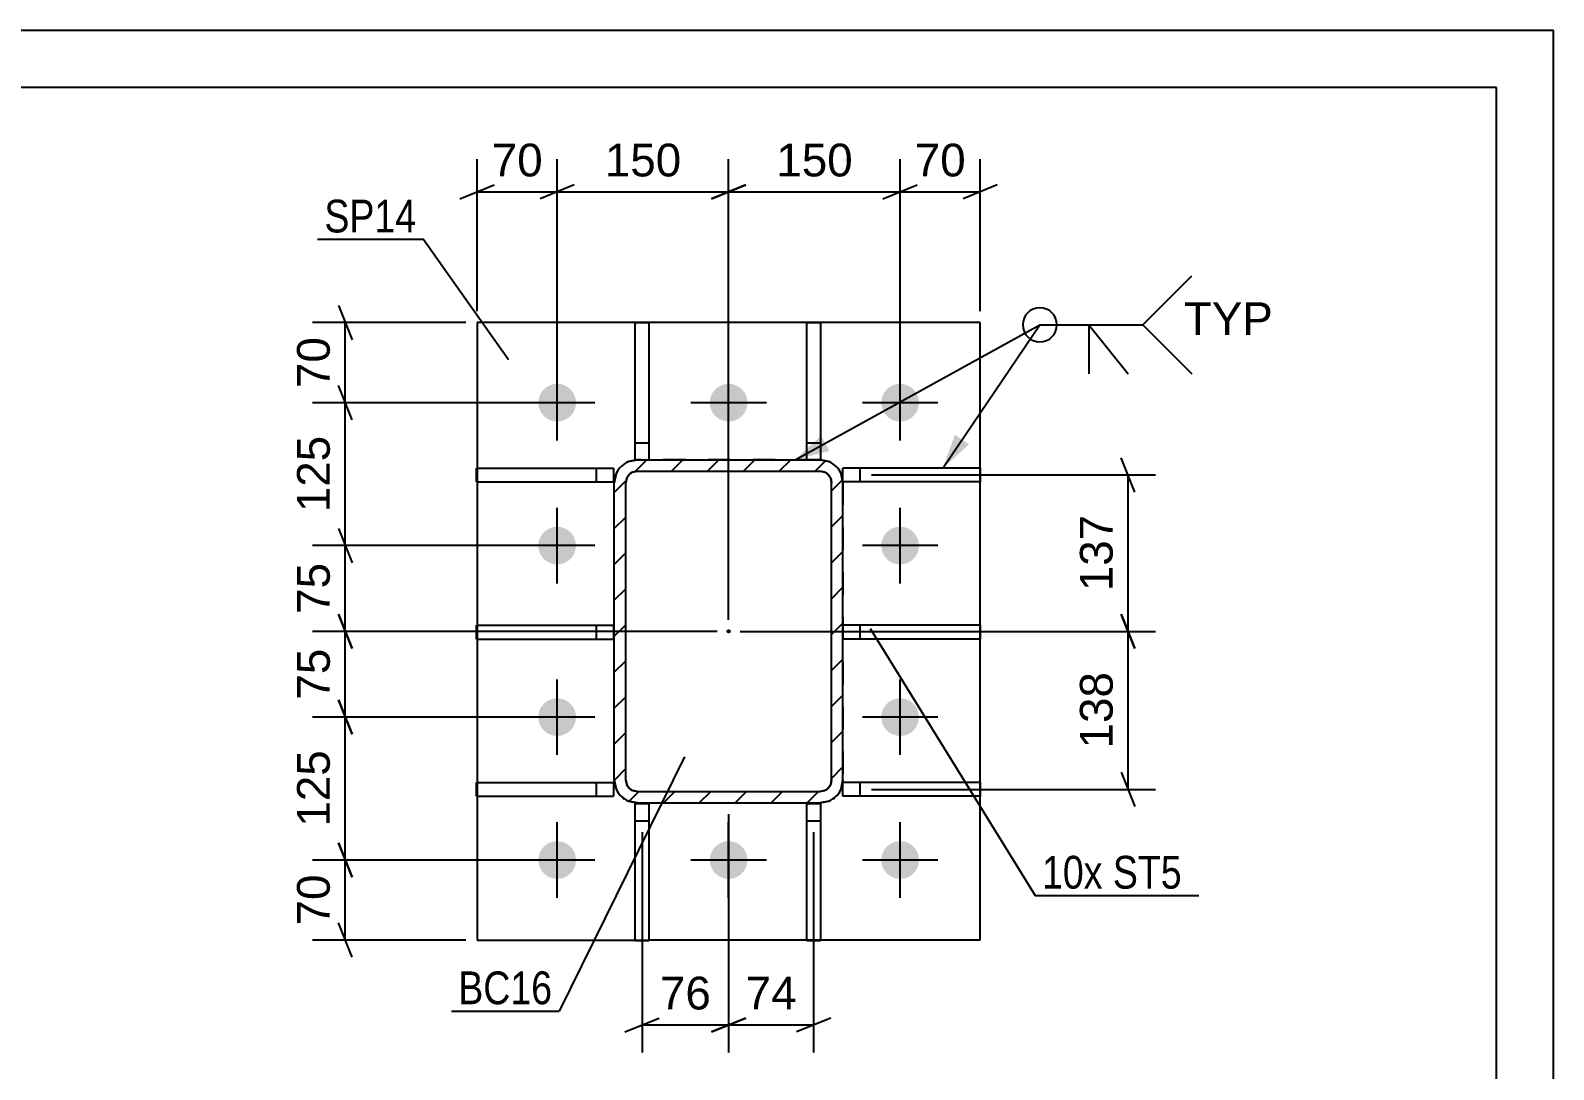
# Model space of a CAD drawing. Header units: millimetres. Extents: x -158 to 436, y -213 to 207.
# Drawn here: x 302.4 to 435.6, y 115.8 to 206.7 of the extents above; entities that cross this region are included whole.
import ezdxf

# ---------------------------------------------------------------- set-up
doc = ezdxf.new("R2010")
doc.units = ezdxf.units.MM
doc.linetypes.add('DXK_LINE_DOT2', pattern=[3.9198, 1.9599, -1.9599])
doc.linetypes.add('DXK_LINE_DOT3', pattern=[5.9187, 2.979, -0.9799, 0.9799, -0.9799])
doc.styles.add('Arial', font='ARIAL.TTF', dxfattribs={"height": 0.2})
doc.styles.add('Arial Narrow', font='ARIALN.TTF', dxfattribs={"height": 0.2})

# ---------------------------------------------------------------- blocks, each defined once
blk = doc.blocks.new('Unknown-284859241-1134')
at = {"color": 5, "linetype": 'Continuous'}
for p, q in [((435.6, 206.66), (-158.4, 206.66)), ((435.6, -213.34), (435.6, 206.66)), ((430.6, 201.66), (-153.4, 201.66)), ((430.6, -208.34), (430.6, 201.66))]:
    blk.add_line(p, q, dxfattribs=at)
blk = doc.blocks.new('Part-284859241-7393 - 2213')
at = {"color": 2, "linetype": 'Continuous'}
for p, q in [((355.28, 127.03), (355.28, 139.03)), ((355.28, 139.03), (356.48, 139.03)), ((356.48, 139.03), (356.48, 127.03)), ((356.48, 127.03), (355.28, 127.03))]:
    blk.add_line(p, q, dxfattribs=at)
at = {"color": 7, "linetype": 'DXK_LINE_DOT2'}
blk.add_line((355.28, 137.53), (356.48, 137.53), dxfattribs=at)
blk = doc.blocks.new('Part-284859241-2225 - 2213')
at = {"linetype": 'Continuous'}
h = blk.add_hatch(dxfattribs=at)
h.set_pattern_fill('', scale=0.7, style=0, pattern_type=0)
h.set_pattern_definition([(45, (353.4537, 141.1024), (-1.57154, 1.57154), [])])
h.paths.add_polyline_path([(353.45, 167.1), (353.45, 141.1), (353.61, 140.34), (354.04, 139.69), (354.69, 139.25), (355.45, 139.1), (371.45, 139.1), (372.22, 139.25), (372.87, 139.69), (373.3, 140.34), (373.45, 141.1), (373.45, 167.1), (373.3, 167.87), (372.87, 168.52), (372.22, 168.95), (371.45, 169.1), (355.45, 169.1), (354.69, 168.95), (354.04, 168.52), (353.61, 167.87)])
h.paths.add_polyline_path([(354.75, 167.81), (355.07, 168.03), (355.45, 168.1), (371.45, 168.1), (371.84, 168.03), (372.16, 167.81), (372.38, 167.49), (372.45, 167.1), (372.45, 141.1), (372.38, 140.72), (372.16, 140.4), (371.84, 140.18), (371.45, 140.1), (355.45, 140.1), (355.07, 140.18), (354.75, 140.4), (354.53, 140.72), (354.45, 141.1), (354.45, 167.1), (354.53, 167.49)])
blk.add_hatch(color=246, dxfattribs=at).paths.add_polyline_path([(363.45, 154, -1), (363.45, 154.2, -1)])
at = {"color": 7, "linetype": 'DXK_LINE_DOT2'}
for p, q in [((353.45, 167.1), (353.61, 167.87)), ((354.69, 168.95), (355.45, 169.1)), ((355.45, 168.1), (355.07, 168.03)), ((371.45, 169.1), (355.45, 169.1)), ((355.45, 168.1), (371.45, 168.1)), ((371.45, 169.1), (372.22, 168.95)), ((371.84, 168.03), (371.45, 168.1)), ((373.3, 167.87), (373.45, 167.1)), ((353.45, 141.1), (353.45, 167.1)), ((354.53, 167.49), (354.45, 167.1)), ((354.45, 141.1), (354.45, 167.1)), ((372.45, 167.1), (372.38, 167.49)), ((372.45, 141.1), (372.45, 167.1)), ((373.45, 167.1), (373.45, 141.1)), ((353.61, 140.34), (353.45, 141.1)), ((354.45, 141.1), (354.53, 140.72)), ((355.07, 140.18), (355.45, 140.1)), ((355.45, 140.1), (371.45, 140.1)), ((371.45, 140.1), (371.84, 140.18)), ((372.38, 140.72), (372.45, 141.1)), ((373.45, 141.1), (373.3, 140.34)), ((355.45, 139.1), (354.69, 139.25)), ((355.45, 139.1), (371.45, 139.1)), ((372.22, 139.25), (371.45, 139.1))]:
    blk.add_line(p, q, dxfattribs=at)
at = {"color": 2, "linetype": 'Continuous'}
for p, q in [((353.61, 167.87), (353.45, 167.1)), ((355.45, 169.1), (354.69, 168.95)), ((355.07, 168.03), (355.45, 168.1)), ((355.45, 169.1), (371.45, 169.1)), ((355.45, 168.1), (371.45, 168.1)), ((372.22, 168.95), (371.45, 169.1)), ((371.45, 168.1), (371.84, 168.03)), ((373.45, 167.1), (373.3, 167.87)), ((353.45, 141.1), (353.45, 167.1)), ((354.45, 167.1), (354.53, 167.49)), ((354.45, 141.1), (354.45, 167.1)), ((372.38, 167.49), (372.45, 167.1)), ((372.45, 141.1), (372.45, 167.1)), ((373.45, 141.1), (373.45, 167.1)), ((353.45, 141.1), (353.61, 140.34)), ((354.53, 140.72), (354.45, 141.1)), ((355.45, 140.1), (355.07, 140.18)), ((355.45, 140.1), (371.45, 140.1)), ((371.84, 140.18), (371.45, 140.1)), ((372.45, 141.1), (372.38, 140.72)), ((373.3, 140.34), (373.45, 141.1)), ((354.69, 139.25), (355.45, 139.1)), ((355.45, 139.1), (371.45, 139.1)), ((371.45, 139.1), (372.22, 139.25))]:
    blk.add_line(p, q, dxfattribs=at)
at = {"color": 7, "linetype": 'DXK_LINE_DOT3'}
blk.add_line((363.45, 154.1), (363.45, 154.1), dxfattribs=at)
at = {"color": 246, "linetype": 'DXK_LINE_DOT2'}
blk.add_line((363.45, 154.1), (363.45, 154.1), dxfattribs=at)
at = {"color": 246, "linetype": 'Continuous'}
blk.add_circle((363.45, 154.1), 0.1, dxfattribs=at)
at = {"color": 7, "linetype": 'DXK_LINE_DOT2'}
for centre, radius, start, end in [((355.45, 167.1), 2, 112.5, 157.5), ((355.45, 167.1), 1, 112.5, 157.5), ((371.45, 167.1), 1, 22.5, 67.5), ((371.45, 167.1), 2, 22.5, 67.5), ((355.45, 141.1), 2, 202.5, 247.5), ((355.45, 141.1), 1, 202.5, 247.5), ((371.45, 141.1), 1, 292.5, 337.5), ((371.45, 141.1), 2, 292.5, 337.5)]:
    blk.add_arc(centre, radius, start, end, dxfattribs=at)
at = {"color": 2, "linetype": 'Continuous'}
for centre, radius, start, end in [((355.45, 167.1), 2, 112.5, 157.5), ((355.45, 167.1), 1, 112.5, 157.5), ((371.45, 167.1), 1, 22.5, 67.5), ((371.45, 167.1), 2, 22.5, 67.5), ((355.45, 141.1), 2, 202.5, 247.5), ((355.45, 141.1), 1, 202.5, 247.5), ((371.45, 141.1), 1, 292.5, 337.5), ((371.45, 141.1), 2, 292.5, 337.5)]:
    blk.add_arc(centre, radius, start, end, dxfattribs=at)
blk = doc.blocks.new('Part-284859241-7392 - 2213')
at = {"color": 2, "linetype": 'Continuous'}
for p, q in [((370.28, 127.03), (370.28, 139.03)), ((370.28, 139.03), (371.48, 139.03)), ((371.48, 139.03), (371.48, 127.03)), ((371.48, 127.03), (370.28, 127.03))]:
    blk.add_line(p, q, dxfattribs=at)
at = {"color": 7, "linetype": 'DXK_LINE_DOT2'}
blk.add_line((370.28, 137.53), (371.48, 137.53), dxfattribs=at)
blk = doc.blocks.new('Bolt-284859241-2284 - 2213')
at = {"linetype": 'Continuous'}
for points in [[(346.8, 174.1, -1), (350.1, 174.1, -1)], [(361.8, 174.1, -1), (365.1, 174.1, -1)], [(376.8, 174.1, -1), (380.1, 174.1, -1)], [(346.8, 161.6, -1), (350.1, 161.6, -1)], [(376.8, 161.6, -1), (380.1, 161.6, -1)], [(346.8, 146.6, -1), (350.1, 146.6, -1)], [(376.8, 146.6, -1), (380.1, 146.6, -1)], [(346.8, 134.1, -1), (350.1, 134.1, -1)], [(361.8, 134.1, -1), (365.1, 134.1, -1)], [(376.8, 134.1, -1), (380.1, 134.1, -1)]]:
    blk.add_hatch(color=1, dxfattribs=at).paths.add_polyline_path(points)
at = {"color": 1, "linetype": 'Continuous'}
for p, q in [((348.45, 170.8), (348.45, 177.4)), ((363.45, 170.8), (363.45, 177.4)), ((378.45, 170.8), (378.45, 177.4)), ((351.75, 174.1), (345.15, 174.1)), ((366.75, 174.1), (360.15, 174.1)), ((381.75, 174.1), (375.15, 174.1)), ((348.45, 158.3), (348.45, 164.9)), ((378.45, 158.3), (378.45, 164.9)), ((351.75, 161.6), (345.15, 161.6)), ((381.75, 161.6), (375.15, 161.6)), ((348.45, 143.3), (348.45, 149.9)), ((378.45, 143.3), (378.45, 149.9)), ((351.75, 146.6), (345.15, 146.6)), ((381.75, 146.6), (375.15, 146.6)), ((348.45, 130.8), (348.45, 137.4)), ((363.45, 130.8), (363.45, 137.4)), ((378.45, 130.8), (378.45, 137.4)), ((351.75, 134.1), (345.15, 134.1)), ((366.75, 134.1), (360.15, 134.1)), ((381.75, 134.1), (375.15, 134.1))]:
    blk.add_line(p, q, dxfattribs=at)
blk = doc.blocks.new('Part-284859241-7400 - 2213')
at = {"color": 2, "linetype": 'Continuous'}
for p, q in [((385.45, 168.38), (373.45, 168.38)), ((373.45, 167.18), (373.45, 168.38)), ((385.45, 168.38), (385.45, 167.18)), ((385.45, 167.18), (373.45, 167.18))]:
    blk.add_line(p, q, dxfattribs=at)
at = {"color": 7, "linetype": 'DXK_LINE_DOT2'}
blk.add_line((374.95, 167.18), (374.95, 168.38), dxfattribs=at)
blk = doc.blocks.new('Part-284859241-7396 - 2213')
at = {"color": 2, "linetype": 'Continuous'}
for p, q in [((341.38, 153.43), (341.38, 154.63)), ((341.38, 154.63), (353.38, 154.63)), ((353.38, 154.63), (353.38, 153.43)), ((341.38, 153.43), (353.38, 153.43))]:
    blk.add_line(p, q, dxfattribs=at)
at = {"color": 7, "linetype": 'DXK_LINE_DOT2'}
blk.add_line((351.88, 153.43), (351.88, 154.63), dxfattribs=at)
blk = doc.blocks.new('Part-284859241-2264 - 2213')
at = {"color": 2, "linetype": 'Continuous'}
for p, q in [((341.45, 181.1), (341.45, 168.38)), ((385.45, 181.1), (341.45, 181.1)), ((385.45, 127.1), (385.45, 181.1)), ((341.45, 167.18), (341.45, 154.63)), ((341.45, 153.43), (341.45, 140.88)), ((341.45, 139.68), (341.45, 127.1)), ((341.45, 127.1), (355.28, 127.1)), ((370.28, 127.1), (356.48, 127.1)), ((385.45, 127.1), (371.48, 127.1))]:
    blk.add_line(p, q, dxfattribs=at)
at = {"color": 7, "linetype": 'DXK_LINE_DOT2'}
for p, q in [((341.45, 168.38), (341.45, 167.18)), ((341.45, 154.63), (341.45, 153.43)), ((341.45, 140.88), (341.45, 139.68)), ((355.28, 127.1), (356.48, 127.1)), ((371.48, 127.1), (370.28, 127.1))]:
    blk.add_line(p, q, dxfattribs=at)
blk = doc.blocks.new('Part-284859241-7394 - 2213')
at = {"color": 2, "linetype": 'Continuous'}
for p, q in [((370.28, 169.1), (370.28, 181.1)), ((370.28, 181.1), (371.48, 181.1)), ((371.48, 181.1), (371.48, 169.1)), ((371.48, 169.1), (371.45, 169.1))]:
    blk.add_line(p, q, dxfattribs=at)
at = {"color": 7, "linetype": 'DXK_LINE_DOT2'}
for p, q in [((370.28, 170.6), (371.48, 170.6)), ((371.48, 169.1), (370.28, 169.1))]:
    blk.add_line(p, q, dxfattribs=at)
blk = doc.blocks.new('Part-284859241-7395 - 2213')
at = {"color": 2, "linetype": 'Continuous'}
for p, q in [((355.28, 169.1), (355.28, 181.1)), ((355.28, 181.1), (356.48, 181.1)), ((356.48, 181.1), (356.48, 169.1)), ((355.28, 169.1), (355.45, 169.1))]:
    blk.add_line(p, q, dxfattribs=at)
at = {"color": 7, "linetype": 'DXK_LINE_DOT2'}
for p, q in [((355.28, 170.6), (356.48, 170.6)), ((355.45, 169.1), (356.48, 169.1))]:
    blk.add_line(p, q, dxfattribs=at)
blk = doc.blocks.new('Part-284859241-7397 - 2213')
at = {"color": 2, "linetype": 'Continuous'}
for p, q in [((341.38, 167.18), (341.38, 168.38)), ((341.38, 168.38), (353.38, 168.38)), ((353.38, 168.38), (353.38, 167.18)), ((341.38, 167.18), (353.38, 167.18))]:
    blk.add_line(p, q, dxfattribs=at)
at = {"color": 7, "linetype": 'DXK_LINE_DOT2'}
blk.add_line((351.88, 167.18), (351.88, 168.38), dxfattribs=at)
blk = doc.blocks.new('Part-284859241-7398 - 2213')
at = {"color": 2, "linetype": 'Continuous'}
for p, q in [((341.38, 139.68), (341.38, 140.88)), ((341.38, 140.88), (353.38, 140.88)), ((353.38, 140.88), (353.38, 139.68)), ((341.38, 139.68), (353.38, 139.68))]:
    blk.add_line(p, q, dxfattribs=at)
at = {"color": 7, "linetype": 'DXK_LINE_DOT2'}
blk.add_line((351.88, 139.68), (351.88, 140.88), dxfattribs=at)
blk = doc.blocks.new('Part-284859241-7399 - 2213')
at = {"color": 2, "linetype": 'Continuous'}
for p, q in [((385.45, 154.63), (373.45, 154.63)), ((385.45, 154.63), (385.45, 153.43)), ((385.45, 153.43), (373.45, 153.43))]:
    blk.add_line(p, q, dxfattribs=at)
at = {"color": 7, "linetype": 'DXK_LINE_DOT2'}
for p, q in [((373.45, 154.63), (373.45, 153.43)), ((374.95, 153.43), (374.95, 154.63))]:
    blk.add_line(p, q, dxfattribs=at)
blk = doc.blocks.new('Part-284859241-7401 - 2213')
at = {"color": 2, "linetype": 'Continuous'}
for p, q in [((385.45, 140.88), (373.45, 140.88)), ((373.45, 139.68), (373.45, 140.88)), ((385.45, 140.88), (385.45, 139.68)), ((385.45, 139.68), (373.45, 139.68))]:
    blk.add_line(p, q, dxfattribs=at)
at = {"color": 7, "linetype": 'DXK_LINE_DOT2'}
blk.add_line((374.95, 139.68), (374.95, 140.88), dxfattribs=at)
blk = doc.blocks.new('StraightDimension-284859241-9432 - 2213')
at = {"color": 7, "linetype": 'Continuous'}
for p, q in [((363.45, 138.1), (363.45, 117.28)), ((355.88, 136.53), (355.88, 117.28)), ((354.38, 119.08), (357.38, 120.28)), ((364.95, 120.28), (361.95, 119.08)), ((355.88, 119.68), (363.45, 119.68))]:
    blk.add_line(p, q, dxfattribs=at)
at = {"color": 0}
blk.add_wipeout([(362.49, 120.43), (362.49, 124.63), (356.84, 124.63), (356.84, 120.43)], dxfattribs=at)
at = {"color": 3, "style": 'Arial'}
blk.add_text('76', height=2.865, dxfattribs=at).set_placement((357.44, 121.03))
blk = doc.blocks.new('StraightDimension-284859241-8396 - 2213')
at = {"color": 7, "linetype": 'Continuous'}
for p, q in [((398.99, 152.6), (397.79, 155.6)), ((364.45, 154.1), (400.79, 154.1)), ((398.39, 140.28), (398.39, 154.1)), ((397.79, 141.78), (398.99, 138.78)), ((375.95, 140.28), (400.79, 140.28))]:
    blk.add_line(p, q, dxfattribs=at)
at = {"color": 0}
blk.add_wipeout([(397.64, 151.13), (393.44, 151.13), (393.44, 143.26), (397.64, 143.26)], dxfattribs=at)
at = {"color": 3, "style": 'Arial'}
blk.add_text('138', height=2.865, rotation=90.0002, dxfattribs=at).set_placement((397.04, 143.86))
blk = doc.blocks.new('StraightDimension-284859241-2367 - 2213')
at = {"color": 7, "linetype": 'Continuous'}
for p, q in [((378.45, 175.1), (378.45, 195.39)), ((385.45, 182.1), (385.45, 195.39)), ((376.95, 191.94), (379.95, 193.14)), ((378.45, 192.54), (385.45, 192.54)), ((386.95, 193.14), (383.95, 191.94))]:
    blk.add_line(p, q, dxfattribs=at)
at = {"color": 0}
blk.add_wipeout([(384.78, 193.29), (384.78, 197.49), (379.13, 197.49), (379.13, 193.29)], dxfattribs=at)
at = {"color": 3, "style": 'Arial'}
blk.add_text('70', height=2.865, dxfattribs=at).set_placement((379.73, 193.89))
blk = doc.blocks.new('StraightDimension-284859241-2377 - 2213')
at = {"color": 7, "linetype": 'Continuous'}
for p, q in [((348.45, 175.1), (348.45, 195.39)), ((363.45, 155.1), (363.45, 195.39)), ((349.95, 193.14), (346.95, 191.94)), ((348.45, 192.54), (363.45, 192.54)), ((361.95, 191.94), (364.95, 193.14))]:
    blk.add_line(p, q, dxfattribs=at)
at = {"color": 0}
blk.add_wipeout([(359.89, 193.29), (359.89, 197.49), (352.02, 197.49), (352.02, 193.29)], dxfattribs=at)
at = {"color": 3, "style": 'Arial'}
blk.add_text('150', height=2.865, dxfattribs=at).set_placement((352.62, 193.89))
blk = doc.blocks.new('StraightDimension-284859241-8395 - 2213')
at = {"color": 7, "linetype": 'Continuous'}
for p, q in [((398.99, 166.28), (397.79, 169.28)), ((375.95, 167.78), (400.79, 167.78)), ((398.39, 154.1), (398.39, 167.78)), ((397.79, 155.6), (398.99, 152.6)), ((364.45, 154.1), (400.79, 154.1))]:
    blk.add_line(p, q, dxfattribs=at)
at = {"color": 0}
blk.add_wipeout([(397.64, 164.88), (393.44, 164.88), (393.44, 157.01), (397.64, 157.01)], dxfattribs=at)
at = {"color": 3, "style": 'Arial'}
blk.add_text('137', height=2.865, rotation=90.0002, dxfattribs=at).set_placement((397.04, 157.61))
blk = doc.blocks.new('StraightDimension-284859241-2388 - 2213')
at = {"color": 7, "linetype": 'Continuous'}
for p, q in [((363.45, 155.1), (363.45, 195.39)), ((378.45, 175.1), (378.45, 195.39)), ((364.95, 193.14), (361.95, 191.94)), ((363.45, 192.54), (378.45, 192.54)), ((376.95, 191.94), (379.95, 193.14))]:
    blk.add_line(p, q, dxfattribs=at)
at = {"color": 0}
blk.add_wipeout([(374.89, 193.29), (374.89, 197.49), (367.02, 197.49), (367.02, 193.29)], dxfattribs=at)
at = {"color": 3, "style": 'Arial'}
blk.add_text('150', height=2.865, dxfattribs=at).set_placement((367.62, 193.89))
blk = doc.blocks.new('StraightDimension-284859241-2399 - 2213')
at = {"color": 7, "linetype": 'Continuous'}
for p, q in [((341.45, 182.1), (341.45, 195.39)), ((348.45, 175.1), (348.45, 195.39)), ((339.95, 191.94), (342.95, 193.14)), ((341.45, 192.54), (348.45, 192.54)), ((349.95, 193.14), (346.95, 191.94))]:
    blk.add_line(p, q, dxfattribs=at)
at = {"color": 0}
blk.add_wipeout([(347.78, 193.29), (347.78, 197.49), (342.13, 197.49), (342.13, 193.29)], dxfattribs=at)
at = {"color": 3, "style": 'Arial'}
blk.add_text('70', height=2.865, dxfattribs=at).set_placement((342.73, 193.89))
blk = doc.blocks.new('StraightDimension-284859241-9431 - 2213')
at = {"color": 7, "linetype": 'Continuous'}
for p, q in [((363.45, 138.1), (363.45, 117.28)), ((370.88, 136.53), (370.88, 117.28)), ((361.95, 119.08), (364.95, 120.28)), ((372.38, 120.28), (369.38, 119.08)), ((363.45, 119.68), (370.88, 119.68))]:
    blk.add_line(p, q, dxfattribs=at)
at = {"color": 0}
blk.add_wipeout([(369.99, 120.43), (369.99, 124.63), (364.34, 124.63), (364.34, 120.43)], dxfattribs=at)
at = {"color": 3, "style": 'Arial'}
blk.add_text('74', height=2.865, dxfattribs=at).set_placement((364.94, 121.03))
blk = doc.blocks.new('StraightDimension-284859241-9835 - 2213')
at = {"color": 7, "linetype": 'Continuous'}
for p, q in [((329.31, 182.6), (330.51, 179.6)), ((340.45, 181.1), (327.06, 181.1)), ((329.91, 174.1), (329.91, 181.1)), ((330.51, 172.6), (329.31, 175.6)), ((347.45, 174.1), (327.06, 174.1))]:
    blk.add_line(p, q, dxfattribs=at)
at = {"color": 0}
blk.add_wipeout([(329.16, 180.43), (324.96, 180.43), (324.96, 174.78), (329.16, 174.78)], dxfattribs=at)
at = {"color": 3, "style": 'Arial'}
blk.add_text('70', height=2.865, rotation=90.0002, dxfattribs=at).set_placement((328.56, 175.38))
blk = doc.blocks.new('StraightDimension-284859241-9836 - 2213')
at = {"color": 7, "linetype": 'Continuous'}
for p, q in [((330.51, 172.6), (329.31, 175.6)), ((347.45, 174.1), (327.06, 174.1)), ((329.91, 161.6), (329.91, 174.1)), ((329.31, 163.1), (330.51, 160.1)), ((347.45, 161.6), (327.06, 161.6))]:
    blk.add_line(p, q, dxfattribs=at)
at = {"color": 0}
blk.add_wipeout([(329.16, 171.79), (324.96, 171.79), (324.96, 163.92), (329.16, 163.92)], dxfattribs=at)
at = {"color": 3, "style": 'Arial'}
blk.add_text('125', height=2.865, rotation=90.0002, dxfattribs=at).set_placement((328.56, 164.52))
blk = doc.blocks.new('StraightDimension-284859241-9837 - 2213')
at = {"color": 7, "linetype": 'Continuous'}
for p, q in [((329.31, 163.1), (330.51, 160.1)), ((347.45, 161.6), (327.06, 161.6)), ((329.91, 154.1), (329.91, 161.6)), ((330.51, 152.6), (329.31, 155.6)), ((362.45, 154.1), (327.06, 154.1))]:
    blk.add_line(p, q, dxfattribs=at)
at = {"color": 0}
blk.add_wipeout([(329.16, 160.68), (324.96, 160.68), (324.96, 155.03), (329.16, 155.03)], dxfattribs=at)
at = {"color": 3, "style": 'Arial'}
blk.add_text('75', height=2.865, rotation=90.0002, dxfattribs=at).set_placement((328.56, 155.63))
blk = doc.blocks.new('StraightDimension-284859241-9838 - 2213')
at = {"color": 7, "linetype": 'Continuous'}
for p, q in [((329.31, 155.6), (330.51, 152.6)), ((362.45, 154.1), (327.06, 154.1)), ((329.91, 146.6), (329.91, 154.1)), ((330.51, 145.1), (329.31, 148.1)), ((347.45, 146.6), (327.06, 146.6))]:
    blk.add_line(p, q, dxfattribs=at)
at = {"color": 0}
blk.add_wipeout([(329.16, 153.18), (324.96, 153.18), (324.96, 147.53), (329.16, 147.53)], dxfattribs=at)
at = {"color": 3, "style": 'Arial'}
blk.add_text('75', height=2.865, rotation=90.0002, dxfattribs=at).set_placement((328.56, 148.13))
blk = doc.blocks.new('StraightDimension-284859241-9839 - 2213')
at = {"color": 7, "linetype": 'Continuous'}
for p, q in [((329.31, 148.1), (330.51, 145.1)), ((347.45, 146.6), (327.06, 146.6)), ((329.91, 134.1), (329.91, 146.6)), ((330.51, 132.6), (329.31, 135.6)), ((347.45, 134.1), (327.06, 134.1))]:
    blk.add_line(p, q, dxfattribs=at)
at = {"color": 0}
blk.add_wipeout([(329.16, 144.29), (324.96, 144.29), (324.96, 136.42), (329.16, 136.42)], dxfattribs=at)
at = {"color": 3, "style": 'Arial'}
blk.add_text('125', height=2.865, rotation=90.0002, dxfattribs=at).set_placement((328.56, 137.02))
blk = doc.blocks.new('StraightDimension-284859241-9840 - 2213')
at = {"color": 7, "linetype": 'Continuous'}
for p, q in [((329.31, 135.6), (330.51, 132.6)), ((347.45, 134.1), (327.06, 134.1)), ((329.91, 127.1), (329.91, 134.1)), ((330.51, 125.6), (329.31, 128.6)), ((340.45, 127.1), (327.06, 127.1))]:
    blk.add_line(p, q, dxfattribs=at)
at = {"color": 0}
blk.add_wipeout([(329.16, 133.43), (324.96, 133.43), (324.96, 127.78), (329.16, 127.78)], dxfattribs=at)
at = {"color": 3, "style": 'Arial'}
blk.add_text('70', height=2.865, rotation=90.0002, dxfattribs=at).set_placement((328.56, 128.38))
blk = doc.blocks.new('Mark-284859241-2221 - 2213')
at = {"color": 0}
blk.add_wipeout([(348.02, 121.49), (348.02, 124.49), (339.8, 124.49), (339.8, 121.49)], dxfattribs=at)
blk.add_wipeout([(348.02, 121.49), (348.02, 124.49), (339.8, 124.49), (339.8, 121.49)], dxfattribs=at)
at = {"color": 30, "linetype": 'Continuous'}
for p in [(359.58, 143.13), (339.2, 120.89)]:
    blk.add_line(p, (348.62, 120.89), dxfattribs=at)
at = {"color": 3, "style": 'Arial Narrow'}
blk.add_text('BC16', height=2.863, dxfattribs=at).set_placement((339.8, 121.49))
blk = doc.blocks.new('Mark-284859241-2260 - 2213')
at = {"color": 0}
blk.add_wipeout([(336.12, 188.99), (336.12, 191.99), (328.09, 191.99), (328.09, 188.99)], dxfattribs=at)
blk.add_wipeout([(336.12, 188.99), (336.12, 191.99), (328.09, 191.99), (328.09, 188.99)], dxfattribs=at)
at = {"color": 30, "linetype": 'Continuous'}
for p in [(327.49, 188.39), (344.18, 177.84)]:
    blk.add_line(p, (336.72, 188.39), dxfattribs=at)
at = {"color": 3, "style": 'Arial Narrow'}
blk.add_text('SP14', height=2.863, dxfattribs=at).set_placement((328.09, 188.99))
blk = doc.blocks.new('WeldMark-284859241-8435 - 2213')
at = {"linetype": 'Continuous'}
for points in [[(372.25, 169.89), (369.26, 169.1), (371.53, 171.21)], [(384.48, 170.45), (382.18, 168.38), (383.24, 171.29)]]:
    blk.add_hatch(color=30, dxfattribs=at).paths.add_polyline_path(points)
at = {"color": 30, "linetype": 'Continuous'}
for p, q in [((369.26, 169.1), (390.67, 180.91)), ((382.18, 168.38), (390.67, 180.91)), ((390.67, 180.91), (399.67, 180.91))]:
    blk.add_line(p, q, dxfattribs=at)
at = {"color": 3, "linetype": 'Continuous'}
for q in [(398.39, 176.62), (394.96, 176.62)]:
    blk.add_line((394.96, 180.91), q, dxfattribs=at)
for start, end in [(90, 270), (270, 90)]:
    blk.add_arc((390.67, 180.91), 1.5, start, end, dxfattribs=at)
at = {"color": 0, "linetype": 'Continuous'}
blk.add_wipeout([(411.05, 180.01), (411.05, 183.01), (403.27, 183.01), (403.27, 180.01)], dxfattribs=at)
blk.add_wipeout([(411.05, 180.01), (411.05, 183.01), (403.27, 183.01), (403.27, 180.01)], dxfattribs=at)
at = {"color": 3, "linetype": 'Continuous'}
for q in [(403.96, 185.19), (403.96, 176.62)]:
    blk.add_line((399.67, 180.91), q, dxfattribs=at)
at = {"color": 3, "linetype": 'Continuous', "style": 'Arial'}
blk.add_text('TYP', height=2.865, dxfattribs=at).set_placement((403.27, 180.01))
blk = doc.blocks.new('MarkSet-284859241-9321 - 2213')
at = {"color": 0}
for points in [[(396.16, 131.6), (396.16, 134.6), (390.86, 134.6), (390.86, 131.6)], [(403.09, 131.6), (403.09, 134.6), (397.06, 134.6), (397.06, 131.6)]]:
    blk.add_wipeout(points, dxfattribs=at)
for points in [[(396.16, 131.6), (396.16, 134.6), (390.86, 134.6), (390.86, 131.6)], [(403.09, 131.6), (403.09, 134.6), (397.06, 134.6), (397.06, 131.6)]]:
    blk.add_wipeout(points, dxfattribs=at)
at = {"color": 30, "linetype": 'Continuous'}
for p, q in [((375.82, 154.36), (390.26, 131)), ((390.26, 131), (404.59, 131))]:
    blk.add_line(p, q, dxfattribs=at)
at = {"color": 3, "style": 'Arial Narrow'}
for s, p in [('10x', (390.86, 131.6)), ('ST5', (397.06, 131.6))]:
    blk.add_text(s, height=2.863, dxfattribs=at).set_placement(p)

msp = doc.modelspace()

# ---------------------------------------------------------------- block references
for name in ['Unknown-284859241-1134', 'Part-284859241-2264 - 2213', 'Part-284859241-7395 - 2213', 'Part-284859241-7394 - 2213', 'Bolt-284859241-2284 - 2213', 'Part-284859241-7397 - 2213', 'Part-284859241-2225 - 2213', 'Part-284859241-7400 - 2213', 'Part-284859241-7396 - 2213', 'Part-284859241-7399 - 2213', 'Part-284859241-7398 - 2213', 'Part-284859241-7401 - 2213', 'Part-284859241-7393 - 2213', 'Part-284859241-7392 - 2213']:
    msp.add_blockref(name, (0, 0))

# ---------------------------------------------------------------- next in the draw order: block references
for name in ['StraightDimension-284859241-2367 - 2213', 'StraightDimension-284859241-8396 - 2213', 'StraightDimension-284859241-9432 - 2213']:
    msp.add_blockref(name, (0, 0))

# ---------------------------------------------------------------- next in the draw order: block references
for name in ['StraightDimension-284859241-2377 - 2213', 'StraightDimension-284859241-9431 - 2213']:
    msp.add_blockref(name, (0, 0))

# ---------------------------------------------------------------- next in the draw order: block references
for name in ['StraightDimension-284859241-2399 - 2213', 'StraightDimension-284859241-8395 - 2213']:
    msp.add_blockref(name, (0, 0))

# ---------------------------------------------------------------- next in the draw order: block references
for name in ['StraightDimension-284859241-2388 - 2213', 'StraightDimension-284859241-9835 - 2213', 'MarkSet-284859241-9321 - 2213']:
    msp.add_blockref(name, (0, 0))

# ---------------------------------------------------------------- next in the draw order: block references
for name in ['Mark-284859241-2260 - 2213', 'WeldMark-284859241-8435 - 2213', 'StraightDimension-284859241-9836 - 2213']:
    msp.add_blockref(name, (0, 0))

# ---------------------------------------------------------------- next in the draw order: block references
msp.add_blockref('StraightDimension-284859241-9837 - 2213', (0, 0))

# ---------------------------------------------------------------- next in the draw order: block references
msp.add_blockref('StraightDimension-284859241-9838 - 2213', (0, 0))

# ---------------------------------------------------------------- next in the draw order: block references
msp.add_blockref('StraightDimension-284859241-9839 - 2213', (0, 0))

# ---------------------------------------------------------------- next in the draw order: block references
msp.add_blockref('StraightDimension-284859241-9840 - 2213', (0, 0))

# ---------------------------------------------------------------- next in the draw order: block references
msp.add_blockref('Mark-284859241-2221 - 2213', (0, 0))

doc.saveas('drawing.dxf')
